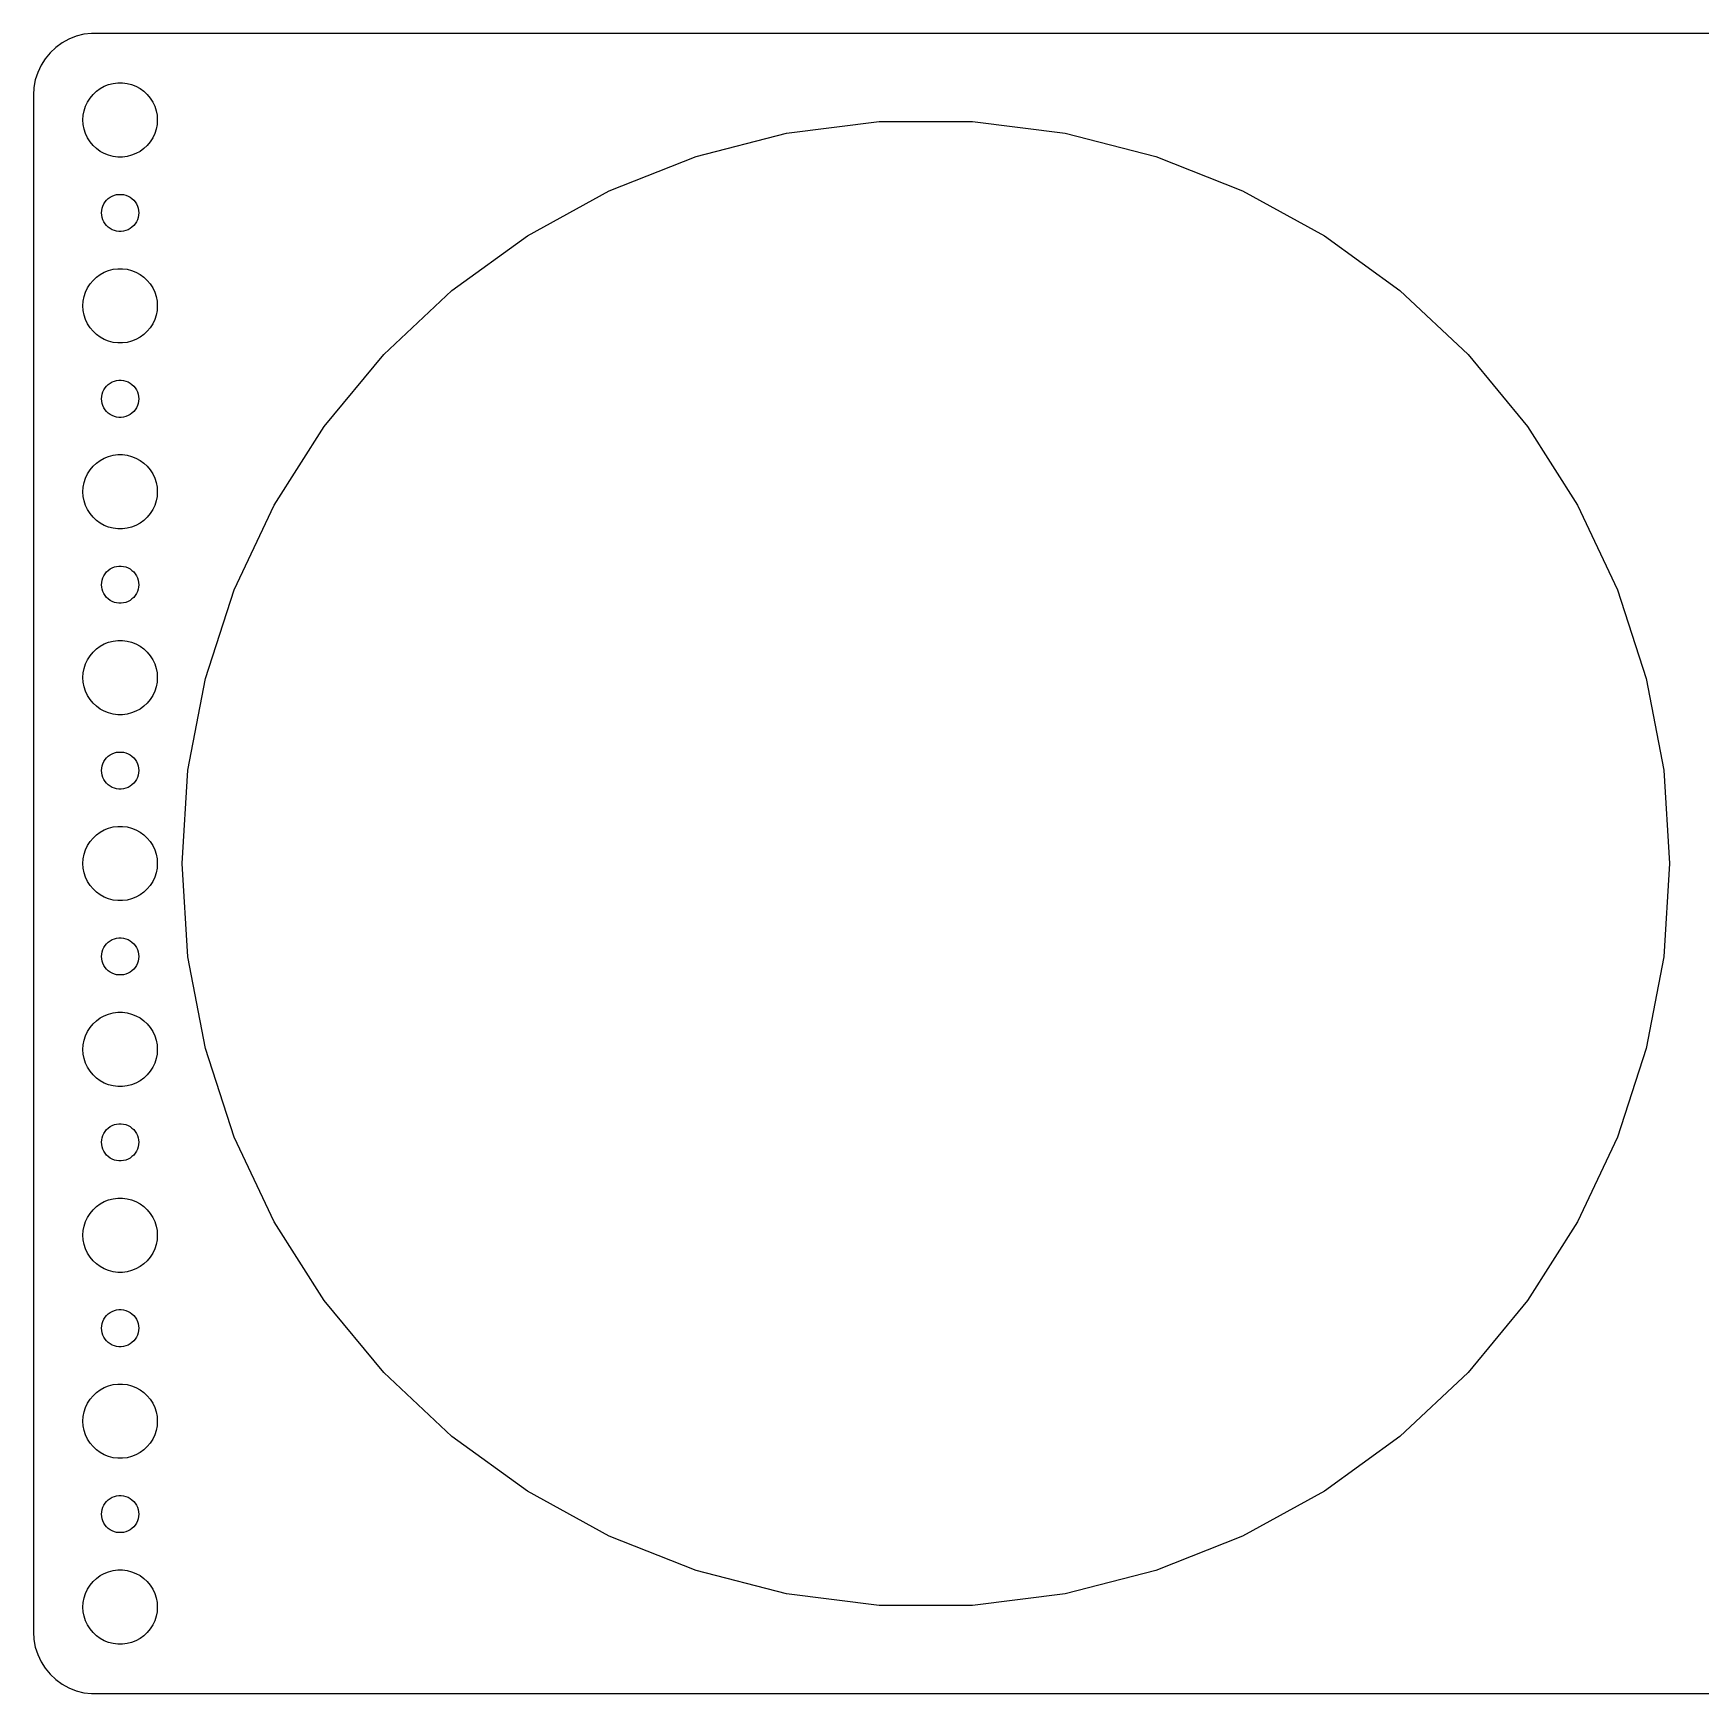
# Model space of a CAD drawing. Header units: metres. Extents: x -134 to 134, y -67 to 67.
# Drawn here: x -134.5 to 0, y -67 to 67 of the extents above; entities that cross this region are included whole.
import ezdxf

# ---------------------------------------------------------------- set-up
doc = ezdxf.new("R2010")
doc.units = ezdxf.units.M

msp = doc.modelspace()

# ---------------------------------------------------------------- linework, layer by layer
for p, q in [((-132.179, 66.2216), (-132.687, 65.8526)), ((-131.629, 66.5241), (-132.179, 66.2216)), ((-131.045, 66.7553), (-131.629, 66.5241)), ((-130.437, 66.9114), (-131.045, 66.7553)), ((-129.814, 66.9901), (-130.437, 66.9114)), ((129.814, 66.9901), (-129.814, 66.9901)), ((-133.545, 64.9389), (-133.882, 64.4088)), ((-133.145, 65.4227), (-133.545, 64.9389)), ((-132.687, 65.8526), (-133.145, 65.4227)), ((-134.343, 63.2434), (-134.461, 62.6267)), ((-134.149, 63.8406), (-134.343, 63.2434)), ((-133.882, 64.4088), (-134.149, 63.8406)), ((-134.461, 62.6267), (-134.5, 62)), ((-134.5, 62), (-134.5, -62)), ((-129.927, 61.7634), (-129.687, 62.0536)), ((-129.687, 62.0536), (-129.412, 62.3115)), ((-129.412, 62.3115), (-129.107, 62.533)), ((-129.107, 62.533), (-128.777, 62.7145)), ((-128.777, 62.7145), (-128.427, 62.8532)), ((-128.427, 62.8532), (-128.062, 62.9469)), ((-128.062, 62.9469), (-127.688, 62.9941)), ((-127.688, 62.9941), (-127.312, 62.9941)), ((-127.312, 62.9941), (-126.938, 62.9469)), ((-126.938, 62.9469), (-126.573, 62.8532)), ((-126.573, 62.8532), (-126.223, 62.7145)), ((-126.223, 62.7145), (-125.893, 62.533)), ((-125.893, 62.533), (-125.588, 62.3115)), ((-125.588, 62.3115), (-125.313, 62.0536)), ((-125.313, 62.0536), (-125.073, 61.7634)), ((-130.476, 60.376), (-130.406, 60.7461)), ((-130.406, 60.7461), (-130.289, 61.1044)), ((-130.289, 61.1044), (-130.129, 61.4453)), ((-130.129, 61.4453), (-129.927, 61.7634)), ((-125.073, 61.7634), (-124.871, 61.4453)), ((-124.871, 61.4453), (-124.711, 61.1044)), ((-124.711, 61.1044), (-124.594, 60.7461)), ((-124.594, 60.7461), (-124.524, 60.376)), ((-130.5, 60), (-130.476, 60.376)), ((-130.476, 59.624), (-130.5, 60)), ((-130.406, 59.2539), (-130.476, 59.624)), ((-130.289, 58.8956), (-130.406, 59.2539)), ((-124.594, 59.2539), (-124.711, 58.8956)), ((-124.524, 59.624), (-124.594, 59.2539)), ((-124.524, 60.376), (-124.5, 60)), ((-124.5, 60), (-124.524, 59.624)), ((-73.7429, 58.9372), (-66.2674, 59.8816)), ((-66.2674, 59.8816), (-58.7326, 59.8816)), ((-58.7326, 59.8816), (-51.2571, 58.9372)), ((-130.129, 58.5547), (-130.289, 58.8956)), ((-129.927, 58.2366), (-130.129, 58.5547)), ((-129.687, 57.9464), (-129.927, 58.2366)), ((-129.412, 57.6885), (-129.687, 57.9464)), ((-125.313, 57.9464), (-125.588, 57.6885)), ((-125.073, 58.2366), (-125.313, 57.9464)), ((-124.871, 58.5547), (-125.073, 58.2366)), ((-124.711, 58.8956), (-124.871, 58.5547)), ((-81.041, 57.0634), (-73.7429, 58.9372)), ((-51.2571, 58.9372), (-43.959, 57.0634)), ((-129.107, 57.467), (-129.412, 57.6885)), ((-128.777, 57.2855), (-129.107, 57.467)), ((-128.427, 57.1468), (-128.777, 57.2855)), ((-128.062, 57.0531), (-128.427, 57.1468)), ((-127.688, 57.0059), (-128.062, 57.0531)), ((-127.312, 57.0059), (-127.688, 57.0059)), ((-126.938, 57.0531), (-127.312, 57.0059)), ((-126.573, 57.1468), (-126.938, 57.0531)), ((-126.223, 57.2855), (-126.573, 57.1468)), ((-125.893, 57.467), (-126.223, 57.2855)), ((-125.588, 57.6885), (-125.893, 57.467)), ((-88.0468, 54.2896), (-81.041, 57.0634)), ((-43.959, 57.0634), (-36.9532, 54.2896)), ((-128.304, 53.7665), (-128.139, 53.8572)), ((-128.139, 53.8572), (-127.964, 53.9266)), ((-127.964, 53.9266), (-127.781, 53.9734)), ((-127.781, 53.9734), (-127.594, 53.997)), ((-127.594, 53.997), (-127.406, 53.997)), ((-127.406, 53.997), (-127.219, 53.9734)), ((-127.219, 53.9734), (-127.036, 53.9266)), ((-127.036, 53.9266), (-126.861, 53.8572)), ((-126.861, 53.8572), (-126.696, 53.7665)), ((-94.6496, 50.6597), (-88.0468, 54.2896)), ((-36.9532, 54.2896), (-30.3504, 50.6597)), ((-129, 52.5), (-128.988, 52.688)), ((-128.988, 52.312), (-129, 52.5)), ((-128.988, 52.688), (-128.953, 52.873)), ((-128.953, 52.873), (-128.895, 53.0522)), ((-128.895, 53.0522), (-128.814, 53.2226)), ((-128.814, 53.2226), (-128.714, 53.3817)), ((-128.714, 53.3817), (-128.593, 53.5268)), ((-128.593, 53.5268), (-128.456, 53.6558)), ((-128.456, 53.6558), (-128.304, 53.7665)), ((-126.696, 53.7665), (-126.544, 53.6558)), ((-126.544, 53.6558), (-126.407, 53.5268)), ((-126.407, 53.5268), (-126.286, 53.3817)), ((-126.286, 53.3817), (-126.186, 53.2226)), ((-126.186, 53.2226), (-126.105, 53.0522)), ((-126.105, 53.0522), (-126.047, 52.873)), ((-126.047, 52.873), (-126.012, 52.688)), ((-126.012, 52.688), (-126, 52.5)), ((-126, 52.5), (-126.012, 52.312)), ((-128.953, 52.127), (-128.988, 52.312)), ((-128.895, 51.9478), (-128.953, 52.127)), ((-128.814, 51.7774), (-128.895, 51.9478)), ((-128.714, 51.6183), (-128.814, 51.7774)), ((-128.593, 51.4732), (-128.714, 51.6183)), ((-128.456, 51.3442), (-128.593, 51.4732)), ((-128.304, 51.2335), (-128.456, 51.3442)), ((-128.139, 51.1428), (-128.304, 51.2335)), ((-127.964, 51.0734), (-128.139, 51.1428)), ((-126.861, 51.1428), (-127.036, 51.0734)), ((-126.696, 51.2335), (-126.861, 51.1428)), ((-126.544, 51.3442), (-126.696, 51.2335)), ((-126.407, 51.4732), (-126.544, 51.3442)), ((-126.286, 51.6183), (-126.407, 51.4732)), ((-126.186, 51.7774), (-126.286, 51.6183)), ((-126.105, 51.9478), (-126.186, 51.7774)), ((-126.047, 52.127), (-126.105, 51.9478)), ((-126.012, 52.312), (-126.047, 52.127)), ((-127.781, 51.0266), (-127.964, 51.0734)), ((-127.594, 51.003), (-127.781, 51.0266)), ((-127.406, 51.003), (-127.594, 51.003)), ((-127.219, 51.0266), (-127.406, 51.003)), ((-127.036, 51.0734), (-127.219, 51.0266)), ((-100.745, 46.2308), (-94.6496, 50.6597)), ((-30.3504, 50.6597), (-24.2545, 46.2308)), ((-129.687, 47.0536), (-129.412, 47.3115)), ((-129.412, 47.3115), (-129.107, 47.533)), ((-129.107, 47.533), (-128.777, 47.7145)), ((-128.777, 47.7145), (-128.427, 47.8532)), ((-128.427, 47.8532), (-128.062, 47.9469)), ((-128.062, 47.9469), (-127.688, 47.9941)), ((-127.688, 47.9941), (-127.312, 47.9941)), ((-127.312, 47.9941), (-126.938, 47.9469)), ((-126.938, 47.9469), (-126.573, 47.8532)), ((-126.573, 47.8532), (-126.223, 47.7145)), ((-126.223, 47.7145), (-125.893, 47.533)), ((-125.893, 47.533), (-125.588, 47.3115)), ((-125.588, 47.3115), (-125.313, 47.0536)), ((-130.476, 45.376), (-130.406, 45.7461)), ((-130.406, 45.7461), (-130.289, 46.1044)), ((-130.289, 46.1044), (-130.129, 46.4453)), ((-130.129, 46.4453), (-129.927, 46.7634)), ((-129.927, 46.7634), (-129.687, 47.0536)), ((-125.313, 47.0536), (-125.073, 46.7634)), ((-125.073, 46.7634), (-124.871, 46.4453)), ((-124.871, 46.4453), (-124.711, 46.1044)), ((-124.711, 46.1044), (-124.594, 45.7461)), ((-124.594, 45.7461), (-124.524, 45.376)), ((-106.238, 41.0728), (-100.745, 46.2308)), ((-24.2545, 46.2308), (-18.7619, 41.0728)), ((-130.5, 45), (-130.476, 45.376)), ((-130.476, 44.624), (-130.5, 45)), ((-130.406, 44.2539), (-130.476, 44.624)), ((-124.524, 44.624), (-124.594, 44.2539)), ((-124.524, 45.376), (-124.5, 45)), ((-124.5, 45), (-124.524, 44.624)), ((-130.289, 43.8956), (-130.406, 44.2539)), ((-130.129, 43.5547), (-130.289, 43.8956)), ((-129.927, 43.2366), (-130.129, 43.5547)), ((-129.687, 42.9464), (-129.927, 43.2366)), ((-125.073, 43.2366), (-125.313, 42.9464)), ((-124.871, 43.5547), (-125.073, 43.2366)), ((-124.711, 43.8956), (-124.871, 43.5547)), ((-124.594, 44.2539), (-124.711, 43.8956)), ((-129.412, 42.6885), (-129.687, 42.9464)), ((-129.107, 42.467), (-129.412, 42.6885)), ((-128.777, 42.2855), (-129.107, 42.467)), ((-128.427, 42.1468), (-128.777, 42.2855)), ((-128.062, 42.0531), (-128.427, 42.1468)), ((-127.688, 42.0059), (-128.062, 42.0531)), ((-127.312, 42.0059), (-127.688, 42.0059)), ((-126.938, 42.0531), (-127.312, 42.0059)), ((-126.573, 42.1468), (-126.938, 42.0531)), ((-126.223, 42.2855), (-126.573, 42.1468)), ((-125.893, 42.467), (-126.223, 42.2855)), ((-125.588, 42.6885), (-125.893, 42.467)), ((-125.313, 42.9464), (-125.588, 42.6885)), ((-111.041, 35.2671), (-106.238, 41.0728)), ((-18.7619, 41.0728), (-13.959, 35.2671)), ((-129, 37.5), (-128.988, 37.688)), ((-128.988, 37.688), (-128.953, 37.873)), ((-128.953, 37.873), (-128.895, 38.0522)), ((-128.895, 38.0522), (-128.814, 38.2226)), ((-128.814, 38.2226), (-128.714, 38.3817)), ((-128.714, 38.3817), (-128.593, 38.5268)), ((-128.593, 38.5268), (-128.456, 38.6558)), ((-128.456, 38.6558), (-128.304, 38.7665)), ((-128.304, 38.7665), (-128.139, 38.8572)), ((-128.139, 38.8572), (-127.964, 38.9266)), ((-127.964, 38.9266), (-127.781, 38.9734)), ((-127.781, 38.9734), (-127.594, 38.997)), ((-127.594, 38.997), (-127.406, 38.997)), ((-127.406, 38.997), (-127.219, 38.9734)), ((-127.219, 38.9734), (-127.036, 38.9266)), ((-127.036, 38.9266), (-126.861, 38.8572)), ((-126.861, 38.8572), (-126.696, 38.7665)), ((-126.696, 38.7665), (-126.544, 38.6558)), ((-126.544, 38.6558), (-126.407, 38.5268)), ((-126.407, 38.5268), (-126.286, 38.3817)), ((-126.286, 38.3817), (-126.186, 38.2226)), ((-126.186, 38.2226), (-126.105, 38.0522)), ((-126.105, 38.0522), (-126.047, 37.873)), ((-126.047, 37.873), (-126.012, 37.688)), ((-126.012, 37.688), (-126, 37.5)), ((-128.988, 37.312), (-129, 37.5)), ((-128.953, 37.127), (-128.988, 37.312)), ((-128.895, 36.9478), (-128.953, 37.127)), ((-128.814, 36.7774), (-128.895, 36.9478)), ((-128.714, 36.6183), (-128.814, 36.7774)), ((-128.593, 36.4732), (-128.714, 36.6183)), ((-128.456, 36.3442), (-128.593, 36.4732)), ((-128.304, 36.2335), (-128.456, 36.3442)), ((-126.544, 36.3442), (-126.696, 36.2335)), ((-126.407, 36.4732), (-126.544, 36.3442)), ((-126.286, 36.6183), (-126.407, 36.4732)), ((-126.186, 36.7774), (-126.286, 36.6183)), ((-126.105, 36.9478), (-126.186, 36.7774)), ((-126.047, 37.127), (-126.105, 36.9478)), ((-126.012, 37.312), (-126.047, 37.127)), ((-126, 37.5), (-126.012, 37.312)), ((-128.139, 36.1428), (-128.304, 36.2335)), ((-127.964, 36.0734), (-128.139, 36.1428)), ((-127.781, 36.0266), (-127.964, 36.0734)), ((-127.594, 36.003), (-127.781, 36.0266)), ((-127.406, 36.003), (-127.594, 36.003)), ((-127.219, 36.0266), (-127.406, 36.003)), ((-127.036, 36.0734), (-127.219, 36.0266)), ((-126.861, 36.1428), (-127.036, 36.0734)), ((-126.696, 36.2335), (-126.861, 36.1428)), ((-115.078, 28.9052), (-111.041, 35.2671)), ((-13.959, 35.2671), (-9.92159, 28.9052)), ((-129.687, 32.0536), (-129.412, 32.3115)), ((-129.412, 32.3115), (-129.107, 32.533)), ((-129.107, 32.533), (-128.777, 32.7145)), ((-128.777, 32.7145), (-128.427, 32.8532)), ((-128.427, 32.8532), (-128.062, 32.9469)), ((-128.062, 32.9469), (-127.688, 32.9941)), ((-127.688, 32.9941), (-127.312, 32.9941)), ((-127.312, 32.9941), (-126.938, 32.9469)), ((-126.938, 32.9469), (-126.573, 32.8532)), ((-126.573, 32.8532), (-126.223, 32.7145)), ((-126.223, 32.7145), (-125.893, 32.533)), ((-125.893, 32.533), (-125.588, 32.3115)), ((-125.588, 32.3115), (-125.313, 32.0536)), ((-130.406, 30.7461), (-130.289, 31.1044)), ((-130.289, 31.1044), (-130.129, 31.4453)), ((-130.129, 31.4453), (-129.927, 31.7634)), ((-129.927, 31.7634), (-129.687, 32.0536)), ((-125.313, 32.0536), (-125.073, 31.7634)), ((-125.073, 31.7634), (-124.871, 31.4453)), ((-124.871, 31.4453), (-124.711, 31.1044)), ((-124.711, 31.1044), (-124.594, 30.7461)), ((-130.5, 30), (-130.476, 30.376)), ((-130.476, 29.624), (-130.5, 30)), ((-130.476, 30.376), (-130.406, 30.7461)), ((-130.406, 29.2539), (-130.476, 29.624)), ((-124.594, 30.7461), (-124.524, 30.376)), ((-124.524, 29.624), (-124.594, 29.2539)), ((-124.524, 30.376), (-124.5, 30)), ((-124.5, 30), (-124.524, 29.624)), ((-130.289, 28.8956), (-130.406, 29.2539)), ((-130.129, 28.5547), (-130.289, 28.8956)), ((-129.927, 28.2366), (-130.129, 28.5547)), ((-124.871, 28.5547), (-125.073, 28.2366)), ((-124.711, 28.8956), (-124.871, 28.5547)), ((-124.594, 29.2539), (-124.711, 28.8956)), ((-118.287, 22.0875), (-115.078, 28.9052)), ((-9.92159, 28.9052), (-6.71341, 22.0875)), ((-129.687, 27.9464), (-129.927, 28.2366)), ((-129.412, 27.6884), (-129.687, 27.9464)), ((-129.107, 27.467), (-129.412, 27.6884)), ((-128.777, 27.2855), (-129.107, 27.467)), ((-128.427, 27.1468), (-128.777, 27.2855)), ((-128.062, 27.0531), (-128.427, 27.1468)), ((-127.688, 27.0059), (-128.062, 27.0531)), ((-127.312, 27.0059), (-127.688, 27.0059)), ((-126.938, 27.0531), (-127.312, 27.0059)), ((-126.573, 27.1468), (-126.938, 27.0531)), ((-126.223, 27.2855), (-126.573, 27.1468)), ((-125.893, 27.467), (-126.223, 27.2855)), ((-125.588, 27.6884), (-125.893, 27.467)), ((-125.313, 27.9464), (-125.588, 27.6884)), ((-125.073, 28.2366), (-125.313, 27.9464)), ((-128.988, 22.688), (-128.953, 22.873)), ((-128.953, 22.873), (-128.895, 23.0522)), ((-128.895, 23.0522), (-128.814, 23.2226)), ((-128.814, 23.2226), (-128.714, 23.3817)), ((-128.714, 23.3817), (-128.593, 23.5268)), ((-128.593, 23.5268), (-128.456, 23.6558)), ((-128.456, 23.6558), (-128.304, 23.7665)), ((-128.304, 23.7665), (-128.139, 23.8572)), ((-128.139, 23.8572), (-127.964, 23.9266)), ((-127.964, 23.9266), (-127.781, 23.9734)), ((-127.781, 23.9734), (-127.594, 23.997)), ((-127.594, 23.997), (-127.406, 23.997)), ((-127.406, 23.997), (-127.219, 23.9734)), ((-127.219, 23.9734), (-127.036, 23.9266)), ((-127.036, 23.9266), (-126.861, 23.8572)), ((-126.861, 23.8572), (-126.696, 23.7665)), ((-126.696, 23.7665), (-126.544, 23.6558)), ((-126.544, 23.6558), (-126.407, 23.5268)), ((-126.407, 23.5268), (-126.286, 23.3817)), ((-126.286, 23.3817), (-126.186, 23.2226)), ((-126.186, 23.2226), (-126.105, 23.0522)), ((-126.105, 23.0522), (-126.047, 22.873)), ((-126.047, 22.873), (-126.012, 22.688)), ((-129, 22.5), (-128.988, 22.688)), ((-128.988, 22.312), (-129, 22.5)), ((-128.953, 22.127), (-128.988, 22.312)), ((-128.895, 21.9478), (-128.953, 22.127)), ((-128.814, 21.7774), (-128.895, 21.9478)), ((-128.714, 21.6183), (-128.814, 21.7774)), ((-128.593, 21.4732), (-128.714, 21.6183)), ((-126.286, 21.6183), (-126.407, 21.4732)), ((-126.186, 21.7774), (-126.286, 21.6183)), ((-126.105, 21.9478), (-126.186, 21.7774)), ((-126.047, 22.127), (-126.105, 21.9478)), ((-126.012, 22.312), (-126.047, 22.127)), ((-126.012, 22.688), (-126, 22.5)), ((-126, 22.5), (-126.012, 22.312)), ((-120.615, 14.9214), (-118.287, 22.0875)), ((-6.71341, 22.0875), (-4.38501, 14.9214)), ((-128.456, 21.3442), (-128.593, 21.4732)), ((-128.304, 21.2335), (-128.456, 21.3442)), ((-128.139, 21.1427), (-128.304, 21.2335)), ((-127.964, 21.0734), (-128.139, 21.1427)), ((-127.781, 21.0266), (-127.964, 21.0734)), ((-127.594, 21.003), (-127.781, 21.0266)), ((-127.406, 21.003), (-127.594, 21.003)), ((-127.219, 21.0266), (-127.406, 21.003)), ((-127.036, 21.0734), (-127.219, 21.0266)), ((-126.861, 21.1427), (-127.036, 21.0734)), ((-126.696, 21.2335), (-126.861, 21.1427)), ((-126.544, 21.3442), (-126.696, 21.2335)), ((-126.407, 21.4732), (-126.544, 21.3442)), ((-129.412, 17.3115), (-129.107, 17.533)), ((-129.107, 17.533), (-128.777, 17.7145)), ((-128.777, 17.7145), (-128.427, 17.8532)), ((-128.427, 17.8532), (-128.062, 17.9469)), ((-128.062, 17.9469), (-127.688, 17.9941)), ((-127.688, 17.9941), (-127.312, 17.9941)), ((-127.312, 17.9941), (-126.938, 17.9469)), ((-126.938, 17.9469), (-126.573, 17.8532)), ((-126.573, 17.8532), (-126.223, 17.7145)), ((-126.223, 17.7145), (-125.893, 17.533)), ((-125.893, 17.533), (-125.588, 17.3115)), ((-130.289, 16.1044), (-130.129, 16.4453)), ((-130.129, 16.4453), (-129.927, 16.7634)), ((-129.927, 16.7634), (-129.687, 17.0536)), ((-129.687, 17.0536), (-129.412, 17.3115)), ((-125.588, 17.3115), (-125.313, 17.0536)), ((-125.313, 17.0536), (-125.073, 16.7634)), ((-125.073, 16.7634), (-124.871, 16.4453)), ((-124.871, 16.4453), (-124.711, 16.1044)), ((-130.5, 15), (-130.476, 15.376)), ((-130.476, 14.624), (-130.5, 15)), ((-130.476, 15.376), (-130.406, 15.7461)), ((-130.406, 15.7461), (-130.289, 16.1044)), ((-124.711, 16.1044), (-124.594, 15.7461)), ((-124.594, 15.7461), (-124.524, 15.376)), ((-124.524, 15.376), (-124.5, 15)), ((-124.5, 15), (-124.524, 14.624)), ((-122.027, 7.51999), (-120.615, 14.9214)), ((-4.38501, 14.9214), (-2.97311, 7.51999)), ((-130.406, 14.2539), (-130.476, 14.624)), ((-130.289, 13.8956), (-130.406, 14.2539)), ((-130.129, 13.5547), (-130.289, 13.8956)), ((-129.927, 13.2366), (-130.129, 13.5547)), ((-124.871, 13.5547), (-125.073, 13.2366)), ((-124.711, 13.8956), (-124.871, 13.5547)), ((-124.594, 14.2539), (-124.711, 13.8956)), ((-124.524, 14.624), (-124.594, 14.2539)), ((-129.687, 12.9464), (-129.927, 13.2366)), ((-129.412, 12.6884), (-129.687, 12.9464)), ((-129.107, 12.467), (-129.412, 12.6884)), ((-128.777, 12.2855), (-129.107, 12.467)), ((-128.427, 12.1468), (-128.777, 12.2855)), ((-128.062, 12.0531), (-128.427, 12.1468)), ((-126.573, 12.1468), (-126.938, 12.0531)), ((-126.223, 12.2855), (-126.573, 12.1468)), ((-125.893, 12.467), (-126.223, 12.2855)), ((-125.588, 12.6884), (-125.893, 12.467)), ((-125.313, 12.9464), (-125.588, 12.6884)), ((-125.073, 13.2366), (-125.313, 12.9464)), ((-127.688, 12.0059), (-128.062, 12.0531)), ((-127.312, 12.0059), (-127.688, 12.0059)), ((-126.938, 12.0531), (-127.312, 12.0059)), ((-128.895, 8.05219), (-128.814, 8.22263)), ((-128.814, 8.22263), (-128.714, 8.38167)), ((-128.714, 8.38167), (-128.593, 8.52681)), ((-128.593, 8.52681), (-128.456, 8.65576)), ((-128.456, 8.65576), (-128.304, 8.76648)), ((-128.304, 8.76648), (-128.139, 8.85724)), ((-128.139, 8.85724), (-127.964, 8.92657)), ((-127.964, 8.92657), (-127.781, 8.97342)), ((-127.781, 8.97342), (-127.594, 8.99704)), ((-127.594, 8.99704), (-127.406, 8.99704)), ((-127.406, 8.99704), (-127.219, 8.97342)), ((-127.219, 8.97342), (-127.036, 8.92657)), ((-127.036, 8.92657), (-126.861, 8.85724)), ((-126.861, 8.85724), (-126.696, 8.76648)), ((-126.696, 8.76648), (-126.544, 8.65576)), ((-126.544, 8.65576), (-126.407, 8.52681)), ((-126.407, 8.52681), (-126.286, 8.38167)), ((-126.286, 8.38167), (-126.186, 8.22263)), ((-126.186, 8.22263), (-126.105, 8.05219)), ((-129, 7.5), (-128.988, 7.68799)), ((-128.988, 7.312), (-129, 7.5)), ((-128.988, 7.68799), (-128.953, 7.87303)), ((-128.953, 7.12695), (-128.988, 7.312)), ((-128.953, 7.87303), (-128.895, 8.05219)), ((-128.895, 6.9478), (-128.953, 7.12695)), ((-128.814, 6.77736), (-128.895, 6.9478)), ((-128.714, 6.61832), (-128.814, 6.77736)), ((-126.186, 6.77736), (-126.286, 6.61832)), ((-126.105, 6.9478), (-126.186, 6.77736)), ((-126.105, 8.05219), (-126.047, 7.87303)), ((-126.047, 7.12695), (-126.105, 6.9478)), ((-126.047, 7.87303), (-126.012, 7.68799)), ((-126.012, 7.312), (-126.047, 7.12695)), ((-126.012, 7.68799), (-126, 7.5)), ((-126, 7.5), (-126.012, 7.312)), ((-122.5, 0), (-122.027, 7.51999)), ((-2.97311, 7.51999), (-2.5, 0)), ((-128.593, 6.47318), (-128.714, 6.61832)), ((-128.456, 6.34422), (-128.593, 6.47318)), ((-128.304, 6.23351), (-128.456, 6.34422)), ((-128.139, 6.14275), (-128.304, 6.23351)), ((-127.964, 6.07341), (-128.139, 6.14275)), ((-127.781, 6.02657), (-127.964, 6.07341)), ((-127.594, 6.00294), (-127.781, 6.02657)), ((-127.406, 6.00294), (-127.594, 6.00294)), ((-127.219, 6.02657), (-127.406, 6.00294)), ((-127.036, 6.07341), (-127.219, 6.02657)), ((-126.861, 6.14275), (-127.036, 6.07341)), ((-126.696, 6.23351), (-126.861, 6.14275)), ((-126.544, 6.34422), (-126.696, 6.23351)), ((-126.407, 6.47318), (-126.544, 6.34422)), ((-126.286, 6.61832), (-126.407, 6.47318)), ((-129.107, 2.53297), (-128.777, 2.71448)), ((-128.777, 2.71448), (-128.427, 2.85316)), ((-128.427, 2.85316), (-128.062, 2.94685)), ((-128.062, 2.94685), (-127.688, 2.99408)), ((-127.688, 2.99408), (-127.312, 2.99408)), ((-127.312, 2.99408), (-126.938, 2.94685)), ((-126.938, 2.94685), (-126.573, 2.85316)), ((-126.573, 2.85316), (-126.223, 2.71448)), ((-126.223, 2.71448), (-125.893, 2.53297)), ((-130.289, 1.10437), (-130.129, 1.44525)), ((-130.129, 1.44525), (-129.927, 1.76335)), ((-129.927, 1.76335), (-129.687, 2.05363)), ((-129.687, 2.05363), (-129.412, 2.31154)), ((-129.412, 2.31154), (-129.107, 2.53297)), ((-125.893, 2.53297), (-125.588, 2.31154)), ((-125.588, 2.31154), (-125.313, 2.05363)), ((-125.313, 2.05363), (-125.073, 1.76335)), ((-125.073, 1.76335), (-124.871, 1.44525)), ((-124.871, 1.44525), (-124.711, 1.10437)), ((-130.5, 0), (-130.476, 0.37599)), ((-130.476, -0.37599), (-130.5, 0)), ((-130.476, 0.37599), (-130.406, 0.74606)), ((-130.406, 0.74606), (-130.289, 1.10437)), ((-124.711, 1.10437), (-124.594, 0.74606)), ((-124.594, 0.74606), (-124.524, 0.37599)), ((-124.524, 0.37599), (-124.5, 0)), ((-124.5, 0), (-124.524, -0.37599)), ((-122.027, -7.51999), (-122.5, 0)), ((-2.5, 0), (-2.97311, -7.51999)), ((-130.406, -0.74606), (-130.476, -0.37599)), ((-130.289, -1.10437), (-130.406, -0.74606)), ((-130.129, -1.44525), (-130.289, -1.10437)), ((-124.711, -1.10437), (-124.871, -1.44525)), ((-124.594, -0.74606), (-124.711, -1.10437)), ((-124.524, -0.37599), (-124.594, -0.74606)), ((-129.927, -1.76335), (-130.129, -1.44525)), ((-129.687, -2.05363), (-129.927, -1.76335)), ((-129.412, -2.31154), (-129.687, -2.05363)), ((-129.107, -2.53297), (-129.412, -2.31154)), ((-128.777, -2.71448), (-129.107, -2.53297)), ((-125.893, -2.53297), (-126.223, -2.71448)), ((-125.588, -2.31154), (-125.893, -2.53297)), ((-125.313, -2.05363), (-125.588, -2.31154)), ((-125.073, -1.76335), (-125.313, -2.05363)), ((-124.871, -1.44525), (-125.073, -1.76335)), ((-128.427, -2.85316), (-128.777, -2.71448)), ((-128.062, -2.94685), (-128.427, -2.85316)), ((-127.688, -2.99408), (-128.062, -2.94685)), ((-127.312, -2.99408), (-127.688, -2.99408)), ((-126.938, -2.94685), (-127.312, -2.99408)), ((-126.573, -2.85316), (-126.938, -2.94685)), ((-126.223, -2.71448), (-126.573, -2.85316)), ((-128.814, -6.77736), (-128.714, -6.61832)), ((-128.714, -6.61832), (-128.593, -6.47318)), ((-128.593, -6.47318), (-128.456, -6.34422)), ((-128.456, -6.34422), (-128.304, -6.23351)), ((-128.304, -6.23351), (-128.139, -6.14275)), ((-128.139, -6.14275), (-127.964, -6.07341)), ((-127.964, -6.07341), (-127.781, -6.02657)), ((-127.781, -6.02657), (-127.594, -6.00294)), ((-127.594, -6.00294), (-127.406, -6.00294)), ((-127.406, -6.00294), (-127.219, -6.02657)), ((-127.219, -6.02657), (-127.036, -6.07341)), ((-127.036, -6.07341), (-126.861, -6.14275)), ((-126.861, -6.14275), (-126.696, -6.23351)), ((-126.696, -6.23351), (-126.544, -6.34422)), ((-126.544, -6.34422), (-126.407, -6.47318)), ((-126.407, -6.47318), (-126.286, -6.61832)), ((-126.286, -6.61832), (-126.186, -6.77736)), ((-129, -7.5), (-128.988, -7.312)), ((-128.988, -7.68799), (-129, -7.5)), ((-128.988, -7.312), (-128.953, -7.12695)), ((-128.953, -7.87303), (-128.988, -7.68799)), ((-128.953, -7.12695), (-128.895, -6.9478)), ((-128.895, -8.05219), (-128.953, -7.87303)), ((-128.895, -6.9478), (-128.814, -6.77736)), ((-128.814, -8.22263), (-128.895, -8.05219)), ((-126.186, -6.77736), (-126.105, -6.9478)), ((-126.105, -8.05219), (-126.186, -8.22263)), ((-126.105, -6.9478), (-126.047, -7.12695)), ((-126.047, -7.87303), (-126.105, -8.05219)), ((-126.047, -7.12695), (-126.012, -7.312)), ((-126.012, -7.68799), (-126.047, -7.87303)), ((-126.012, -7.312), (-126, -7.5)), ((-126, -7.5), (-126.012, -7.68799)), ((-120.615, -14.9214), (-122.027, -7.51999)), ((-2.97311, -7.51999), (-4.38501, -14.9214)), ((-128.714, -8.38167), (-128.814, -8.22263)), ((-128.593, -8.52681), (-128.714, -8.38167)), ((-128.456, -8.65576), (-128.593, -8.52681)), ((-128.304, -8.76648), (-128.456, -8.65576)), ((-128.139, -8.85724), (-128.304, -8.76648)), ((-127.964, -8.92657), (-128.139, -8.85724)), ((-127.781, -8.97342), (-127.964, -8.92657)), ((-127.594, -8.99704), (-127.781, -8.97342)), ((-127.406, -8.99704), (-127.594, -8.99704)), ((-127.219, -8.97342), (-127.406, -8.99704)), ((-127.036, -8.92657), (-127.219, -8.97342)), ((-126.861, -8.85724), (-127.036, -8.92657)), ((-126.696, -8.76648), (-126.861, -8.85724)), ((-126.544, -8.65576), (-126.696, -8.76648)), ((-126.407, -8.52681), (-126.544, -8.65576)), ((-126.286, -8.38167), (-126.407, -8.52681)), ((-126.186, -8.22263), (-126.286, -8.38167)), ((-128.427, -12.1468), (-128.062, -12.0531)), ((-128.062, -12.0531), (-127.688, -12.0059)), ((-127.688, -12.0059), (-127.312, -12.0059)), ((-127.312, -12.0059), (-126.938, -12.0531)), ((-126.938, -12.0531), (-126.573, -12.1468)), ((-130.129, -13.5547), (-129.927, -13.2366)), ((-129.927, -13.2366), (-129.687, -12.9464)), ((-129.687, -12.9464), (-129.412, -12.6884)), ((-129.412, -12.6884), (-129.107, -12.467)), ((-129.107, -12.467), (-128.777, -12.2855)), ((-128.777, -12.2855), (-128.427, -12.1468)), ((-126.573, -12.1468), (-126.223, -12.2855)), ((-126.223, -12.2855), (-125.893, -12.467)), ((-125.893, -12.467), (-125.588, -12.6884)), ((-125.588, -12.6884), (-125.313, -12.9464)), ((-125.313, -12.9464), (-125.073, -13.2366)), ((-125.073, -13.2366), (-124.871, -13.5547)), ((-130.5, -15), (-130.476, -14.624)), ((-130.476, -14.624), (-130.406, -14.2539)), ((-130.406, -14.2539), (-130.289, -13.8956)), ((-130.289, -13.8956), (-130.129, -13.5547)), ((-124.871, -13.5547), (-124.711, -13.8956)), ((-124.711, -13.8956), (-124.594, -14.2539)), ((-124.594, -14.2539), (-124.524, -14.624)), ((-124.524, -14.624), (-124.5, -15)), ((-130.476, -15.376), (-130.5, -15)), ((-130.406, -15.7461), (-130.476, -15.376)), ((-130.289, -16.1044), (-130.406, -15.7461)), ((-130.129, -16.4453), (-130.289, -16.1044)), ((-124.711, -16.1044), (-124.871, -16.4453)), ((-124.594, -15.7461), (-124.711, -16.1044)), ((-124.524, -15.376), (-124.594, -15.7461)), ((-124.5, -15), (-124.524, -15.376)), ((-118.287, -22.0875), (-120.615, -14.9214)), ((-4.38501, -14.9214), (-6.71341, -22.0875)), ((-129.927, -16.7634), (-130.129, -16.4453)), ((-129.687, -17.0536), (-129.927, -16.7634)), ((-129.412, -17.3115), (-129.687, -17.0536)), ((-129.107, -17.533), (-129.412, -17.3115)), ((-125.588, -17.3115), (-125.893, -17.533)), ((-125.313, -17.0536), (-125.588, -17.3115)), ((-125.073, -16.7634), (-125.313, -17.0536)), ((-124.871, -16.4453), (-125.073, -16.7634)), ((-128.777, -17.7145), (-129.107, -17.533)), ((-128.427, -17.8532), (-128.777, -17.7145)), ((-128.062, -17.9469), (-128.427, -17.8532)), ((-127.688, -17.9941), (-128.062, -17.9469)), ((-127.312, -17.9941), (-127.688, -17.9941)), ((-126.938, -17.9469), (-127.312, -17.9941)), ((-126.573, -17.8532), (-126.938, -17.9469)), ((-126.223, -17.7145), (-126.573, -17.8532)), ((-125.893, -17.533), (-126.223, -17.7145)), ((-128.714, -21.6183), (-128.593, -21.4732)), ((-128.593, -21.4732), (-128.456, -21.3442)), ((-128.456, -21.3442), (-128.304, -21.2335)), ((-128.304, -21.2335), (-128.139, -21.1427)), ((-128.139, -21.1427), (-127.964, -21.0734)), ((-127.964, -21.0734), (-127.781, -21.0266)), ((-127.781, -21.0266), (-127.594, -21.003)), ((-127.594, -21.003), (-127.406, -21.003)), ((-127.406, -21.003), (-127.219, -21.0266)), ((-127.219, -21.0266), (-127.036, -21.0734)), ((-127.036, -21.0734), (-126.861, -21.1427)), ((-126.861, -21.1427), (-126.696, -21.2335)), ((-126.696, -21.2335), (-126.544, -21.3442)), ((-126.544, -21.3442), (-126.407, -21.4732)), ((-126.407, -21.4732), (-126.286, -21.6183)), ((-129, -22.5), (-128.988, -22.312)), ((-128.988, -22.688), (-129, -22.5)), ((-128.988, -22.312), (-128.953, -22.127)), ((-128.953, -22.873), (-128.988, -22.688)), ((-128.953, -22.127), (-128.895, -21.9478)), ((-128.895, -21.9478), (-128.814, -21.7774)), ((-128.814, -21.7774), (-128.714, -21.6183)), ((-126.286, -21.6183), (-126.186, -21.7774)), ((-126.186, -21.7774), (-126.105, -21.9478)), ((-126.105, -21.9478), (-126.047, -22.127)), ((-126.047, -22.127), (-126.012, -22.312)), ((-126.012, -22.688), (-126.047, -22.873)), ((-126.012, -22.312), (-126, -22.5)), ((-126, -22.5), (-126.012, -22.688)), ((-115.078, -28.9052), (-118.287, -22.0875)), ((-6.71341, -22.0875), (-9.92159, -28.9052)), ((-128.895, -23.0522), (-128.953, -22.873)), ((-128.814, -23.2226), (-128.895, -23.0522)), ((-128.714, -23.3817), (-128.814, -23.2226)), ((-128.593, -23.5268), (-128.714, -23.3817)), ((-128.456, -23.6558), (-128.593, -23.5268)), ((-128.304, -23.7665), (-128.456, -23.6558)), ((-128.139, -23.8572), (-128.304, -23.7665)), ((-127.964, -23.9266), (-128.139, -23.8572)), ((-127.781, -23.9734), (-127.964, -23.9266)), ((-127.594, -23.997), (-127.781, -23.9734)), ((-127.406, -23.997), (-127.594, -23.997)), ((-127.219, -23.9734), (-127.406, -23.997)), ((-127.036, -23.9266), (-127.219, -23.9734)), ((-126.861, -23.8572), (-127.036, -23.9266)), ((-126.696, -23.7665), (-126.861, -23.8572)), ((-126.544, -23.6558), (-126.696, -23.7665)), ((-126.407, -23.5268), (-126.544, -23.6558)), ((-126.286, -23.3817), (-126.407, -23.5268)), ((-126.186, -23.2226), (-126.286, -23.3817)), ((-126.105, -23.0522), (-126.186, -23.2226)), ((-126.047, -22.873), (-126.105, -23.0522)), ((-130.129, -28.5547), (-129.927, -28.2366)), ((-129.927, -28.2366), (-129.687, -27.9464)), ((-129.687, -27.9464), (-129.412, -27.6884)), ((-129.412, -27.6884), (-129.107, -27.467)), ((-129.107, -27.467), (-128.777, -27.2855)), ((-128.777, -27.2855), (-128.427, -27.1468)), ((-128.427, -27.1468), (-128.062, -27.0531)), ((-128.062, -27.0531), (-127.688, -27.0059)), ((-127.688, -27.0059), (-127.312, -27.0059)), ((-127.312, -27.0059), (-126.938, -27.0531)), ((-126.938, -27.0531), (-126.573, -27.1468)), ((-126.573, -27.1468), (-126.223, -27.2855)), ((-126.223, -27.2855), (-125.893, -27.467)), ((-125.893, -27.467), (-125.588, -27.6884)), ((-125.588, -27.6884), (-125.313, -27.9464)), ((-125.313, -27.9464), (-125.073, -28.2366)), ((-125.073, -28.2366), (-124.871, -28.5547)), ((-130.476, -29.624), (-130.406, -29.2539)), ((-130.406, -29.2539), (-130.289, -28.8956)), ((-130.289, -28.8956), (-130.129, -28.5547)), ((-124.871, -28.5547), (-124.711, -28.8956)), ((-124.711, -28.8956), (-124.594, -29.2539)), ((-124.594, -29.2539), (-124.524, -29.624)), ((-111.041, -35.2671), (-115.078, -28.9052)), ((-9.92159, -28.9052), (-13.959, -35.2671)), ((-130.5, -30), (-130.476, -29.624)), ((-130.476, -30.376), (-130.5, -30)), ((-130.406, -30.7461), (-130.476, -30.376)), ((-130.289, -31.1044), (-130.406, -30.7461)), ((-124.594, -30.7461), (-124.711, -31.1044)), ((-124.524, -30.376), (-124.594, -30.7461)), ((-124.524, -29.624), (-124.5, -30)), ((-124.5, -30), (-124.524, -30.376)), ((-130.129, -31.4453), (-130.289, -31.1044)), ((-129.927, -31.7634), (-130.129, -31.4453)), ((-129.687, -32.0536), (-129.927, -31.7634)), ((-129.412, -32.3115), (-129.687, -32.0536)), ((-125.313, -32.0536), (-125.588, -32.3115)), ((-125.073, -31.7634), (-125.313, -32.0536)), ((-124.871, -31.4453), (-125.073, -31.7634)), ((-124.711, -31.1044), (-124.871, -31.4453)), ((-129.107, -32.533), (-129.412, -32.3115)), ((-128.777, -32.7145), (-129.107, -32.533)), ((-128.427, -32.8532), (-128.777, -32.7145)), ((-128.062, -32.9469), (-128.427, -32.8532)), ((-127.688, -32.9941), (-128.062, -32.9469)), ((-127.312, -32.9941), (-127.688, -32.9941)), ((-126.938, -32.9469), (-127.312, -32.9941)), ((-126.573, -32.8532), (-126.938, -32.9469)), ((-126.223, -32.7145), (-126.573, -32.8532)), ((-125.893, -32.533), (-126.223, -32.7145)), ((-125.588, -32.3115), (-125.893, -32.533)), ((-128.456, -36.3442), (-128.304, -36.2335)), ((-128.304, -36.2335), (-128.139, -36.1428)), ((-128.139, -36.1428), (-127.964, -36.0734)), ((-127.964, -36.0734), (-127.781, -36.0266)), ((-127.781, -36.0266), (-127.594, -36.003)), ((-127.594, -36.003), (-127.406, -36.003)), ((-127.406, -36.003), (-127.219, -36.0266)), ((-127.219, -36.0266), (-127.036, -36.0734)), ((-127.036, -36.0734), (-126.861, -36.1428)), ((-126.861, -36.1428), (-126.696, -36.2335)), ((-126.696, -36.2335), (-126.544, -36.3442)), ((-106.238, -41.0728), (-111.041, -35.2671)), ((-13.959, -35.2671), (-18.7619, -41.0728)), ((-129, -37.5), (-128.988, -37.312)), ((-128.988, -37.688), (-129, -37.5)), ((-128.988, -37.312), (-128.953, -37.127)), ((-128.953, -37.127), (-128.895, -36.9478)), ((-128.895, -36.9478), (-128.814, -36.7774)), ((-128.814, -36.7774), (-128.714, -36.6183)), ((-128.714, -36.6183), (-128.593, -36.4732)), ((-128.593, -36.4732), (-128.456, -36.3442)), ((-126.544, -36.3442), (-126.407, -36.4732)), ((-126.407, -36.4732), (-126.286, -36.6183)), ((-126.286, -36.6183), (-126.186, -36.7774)), ((-126.186, -36.7774), (-126.105, -36.9478)), ((-126.105, -36.9478), (-126.047, -37.127)), ((-126.047, -37.127), (-126.012, -37.312)), ((-126.012, -37.312), (-126, -37.5)), ((-126, -37.5), (-126.012, -37.688)), ((-128.953, -37.873), (-128.988, -37.688)), ((-128.895, -38.0522), (-128.953, -37.873)), ((-128.814, -38.2226), (-128.895, -38.0522)), ((-128.714, -38.3817), (-128.814, -38.2226)), ((-128.593, -38.5268), (-128.714, -38.3817)), ((-128.456, -38.6558), (-128.593, -38.5268)), ((-128.304, -38.7665), (-128.456, -38.6558)), ((-128.139, -38.8572), (-128.304, -38.7665)), ((-127.964, -38.9266), (-128.139, -38.8572)), ((-127.781, -38.9734), (-127.964, -38.9266)), ((-127.594, -38.997), (-127.781, -38.9734)), ((-127.406, -38.997), (-127.594, -38.997)), ((-127.219, -38.9734), (-127.406, -38.997)), ((-127.036, -38.9266), (-127.219, -38.9734)), ((-126.861, -38.8572), (-127.036, -38.9266)), ((-126.696, -38.7665), (-126.861, -38.8572)), ((-126.544, -38.6558), (-126.696, -38.7665)), ((-126.407, -38.5268), (-126.544, -38.6558)), ((-126.286, -38.3817), (-126.407, -38.5268)), ((-126.186, -38.2226), (-126.286, -38.3817)), ((-126.105, -38.0522), (-126.186, -38.2226)), ((-126.047, -37.873), (-126.105, -38.0522)), ((-126.012, -37.688), (-126.047, -37.873)), ((-100.745, -46.2308), (-106.238, -41.0728)), ((-18.7619, -41.0728), (-24.2545, -46.2308)), ((-129.927, -43.2366), (-129.687, -42.9464)), ((-129.687, -42.9464), (-129.412, -42.6885)), ((-129.412, -42.6885), (-129.107, -42.467)), ((-129.107, -42.467), (-128.777, -42.2855)), ((-128.777, -42.2855), (-128.427, -42.1468)), ((-128.427, -42.1468), (-128.062, -42.0531)), ((-128.062, -42.0531), (-127.688, -42.0059)), ((-127.688, -42.0059), (-127.312, -42.0059)), ((-127.312, -42.0059), (-126.938, -42.0531)), ((-126.938, -42.0531), (-126.573, -42.1468)), ((-126.573, -42.1468), (-126.223, -42.2855)), ((-126.223, -42.2855), (-125.893, -42.467)), ((-125.893, -42.467), (-125.588, -42.6885)), ((-125.588, -42.6885), (-125.313, -42.9464)), ((-125.313, -42.9464), (-125.073, -43.2366)), ((-130.476, -44.624), (-130.406, -44.2539)), ((-130.406, -44.2539), (-130.289, -43.8956)), ((-130.289, -43.8956), (-130.129, -43.5547)), ((-130.129, -43.5547), (-129.927, -43.2366)), ((-125.073, -43.2366), (-124.871, -43.5547)), ((-124.871, -43.5547), (-124.711, -43.8956)), ((-124.711, -43.8956), (-124.594, -44.2539)), ((-124.594, -44.2539), (-124.524, -44.624)), ((-130.5, -45), (-130.476, -44.624)), ((-130.476, -45.376), (-130.5, -45)), ((-130.406, -45.7461), (-130.476, -45.376)), ((-124.524, -45.376), (-124.594, -45.7461)), ((-124.524, -44.624), (-124.5, -45)), ((-124.5, -45), (-124.524, -45.376)), ((-130.289, -46.1044), (-130.406, -45.7461)), ((-130.129, -46.4453), (-130.289, -46.1044)), ((-129.927, -46.7634), (-130.129, -46.4453)), ((-129.687, -47.0536), (-129.927, -46.7634)), ((-129.412, -47.3115), (-129.687, -47.0536)), ((-125.313, -47.0536), (-125.588, -47.3115)), ((-125.073, -46.7634), (-125.313, -47.0536)), ((-124.871, -46.4453), (-125.073, -46.7634)), ((-124.711, -46.1044), (-124.871, -46.4453)), ((-124.594, -45.7461), (-124.711, -46.1044)), ((-94.6496, -50.6597), (-100.745, -46.2308)), ((-24.2545, -46.2308), (-30.3504, -50.6597)), ((-129.107, -47.533), (-129.412, -47.3115)), ((-128.777, -47.7145), (-129.107, -47.533)), ((-128.427, -47.8532), (-128.777, -47.7145)), ((-128.062, -47.9469), (-128.427, -47.8532)), ((-127.688, -47.9941), (-128.062, -47.9469)), ((-127.312, -47.9941), (-127.688, -47.9941)), ((-126.938, -47.9469), (-127.312, -47.9941)), ((-126.573, -47.8532), (-126.938, -47.9469)), ((-126.223, -47.7145), (-126.573, -47.8532)), ((-125.893, -47.533), (-126.223, -47.7145)), ((-125.588, -47.3115), (-125.893, -47.533)), ((-128.139, -51.1428), (-127.964, -51.0734)), ((-127.964, -51.0734), (-127.781, -51.0266)), ((-127.781, -51.0266), (-127.594, -51.003)), ((-127.594, -51.003), (-127.406, -51.003)), ((-127.406, -51.003), (-127.219, -51.0266)), ((-127.219, -51.0266), (-127.036, -51.0734)), ((-127.036, -51.0734), (-126.861, -51.1428)), ((-88.0468, -54.2896), (-94.6496, -50.6597)), ((-30.3504, -50.6597), (-36.9532, -54.2896)), ((-129, -52.5), (-128.988, -52.312)), ((-128.988, -52.312), (-128.953, -52.127)), ((-128.953, -52.127), (-128.895, -51.9478)), ((-128.895, -51.9478), (-128.814, -51.7774)), ((-128.814, -51.7774), (-128.714, -51.6183)), ((-128.714, -51.6183), (-128.593, -51.4732)), ((-128.593, -51.4732), (-128.456, -51.3442)), ((-128.456, -51.3442), (-128.304, -51.2335)), ((-128.304, -51.2335), (-128.139, -51.1428)), ((-126.861, -51.1428), (-126.696, -51.2335)), ((-126.696, -51.2335), (-126.544, -51.3442)), ((-126.544, -51.3442), (-126.407, -51.4732)), ((-126.407, -51.4732), (-126.286, -51.6183)), ((-126.286, -51.6183), (-126.186, -51.7774)), ((-126.186, -51.7774), (-126.105, -51.9478)), ((-126.105, -51.9478), (-126.047, -52.127)), ((-126.047, -52.127), (-126.012, -52.312)), ((-126.012, -52.312), (-126, -52.5)), ((-128.988, -52.688), (-129, -52.5)), ((-128.953, -52.873), (-128.988, -52.688)), ((-128.895, -53.0522), (-128.953, -52.873)), ((-128.814, -53.2226), (-128.895, -53.0522)), ((-128.714, -53.3817), (-128.814, -53.2226)), ((-128.593, -53.5268), (-128.714, -53.3817)), ((-128.456, -53.6558), (-128.593, -53.5268)), ((-128.304, -53.7665), (-128.456, -53.6558)), ((-128.139, -53.8572), (-128.304, -53.7665)), ((-126.696, -53.7665), (-126.861, -53.8572)), ((-126.544, -53.6558), (-126.696, -53.7665)), ((-126.407, -53.5268), (-126.544, -53.6558)), ((-126.286, -53.3817), (-126.407, -53.5268)), ((-126.186, -53.2226), (-126.286, -53.3817)), ((-126.105, -53.0522), (-126.186, -53.2226)), ((-126.047, -52.873), (-126.105, -53.0522)), ((-126.012, -52.688), (-126.047, -52.873)), ((-126, -52.5), (-126.012, -52.688)), ((-127.964, -53.9266), (-128.139, -53.8572)), ((-127.781, -53.9734), (-127.964, -53.9266)), ((-127.594, -53.997), (-127.781, -53.9734)), ((-127.406, -53.997), (-127.594, -53.997)), ((-127.219, -53.9734), (-127.406, -53.997)), ((-127.036, -53.9266), (-127.219, -53.9734)), ((-126.861, -53.8572), (-127.036, -53.9266)), ((-81.041, -57.0634), (-88.0468, -54.2896)), ((-36.9532, -54.2896), (-43.959, -57.0634)), ((-129.687, -57.9464), (-129.412, -57.6885)), ((-129.412, -57.6885), (-129.107, -57.467)), ((-129.107, -57.467), (-128.777, -57.2855)), ((-128.777, -57.2855), (-128.427, -57.1468)), ((-128.427, -57.1468), (-128.062, -57.0531)), ((-128.062, -57.0531), (-127.688, -57.0059)), ((-127.688, -57.0059), (-127.312, -57.0059)), ((-127.312, -57.0059), (-126.938, -57.0531)), ((-126.938, -57.0531), (-126.573, -57.1468)), ((-126.573, -57.1468), (-126.223, -57.2855)), ((-126.223, -57.2855), (-125.893, -57.467)), ((-125.893, -57.467), (-125.588, -57.6885)), ((-125.588, -57.6885), (-125.313, -57.9464)), ((-73.7429, -58.9372), (-81.041, -57.0634)), ((-43.959, -57.0634), (-51.2571, -58.9372)), ((-130.406, -59.2539), (-130.289, -58.8956)), ((-130.289, -58.8956), (-130.129, -58.5547)), ((-130.129, -58.5547), (-129.927, -58.2366)), ((-129.927, -58.2366), (-129.687, -57.9464)), ((-125.313, -57.9464), (-125.073, -58.2366)), ((-125.073, -58.2366), (-124.871, -58.5547)), ((-124.871, -58.5547), (-124.711, -58.8956)), ((-124.711, -58.8956), (-124.594, -59.2539)), ((-66.2674, -59.8816), (-73.7429, -58.9372)), ((-51.2571, -58.9372), (-58.7326, -59.8816)), ((-130.5, -60), (-130.476, -59.624)), ((-130.476, -60.376), (-130.5, -60)), ((-130.476, -59.624), (-130.406, -59.2539)), ((-130.406, -60.7461), (-130.476, -60.376)), ((-124.594, -59.2539), (-124.524, -59.624)), ((-124.524, -60.376), (-124.594, -60.7461)), ((-124.524, -59.624), (-124.5, -60)), ((-124.5, -60), (-124.524, -60.376)), ((-58.7326, -59.8816), (-66.2674, -59.8816)), ((-130.289, -61.1044), (-130.406, -60.7461)), ((-130.129, -61.4453), (-130.289, -61.1044)), ((-129.927, -61.7634), (-130.129, -61.4453)), ((-129.687, -62.0536), (-129.927, -61.7634)), ((-125.073, -61.7634), (-125.313, -62.0536)), ((-124.871, -61.4453), (-125.073, -61.7634)), ((-124.711, -61.1044), (-124.871, -61.4453)), ((-124.594, -60.7461), (-124.711, -61.1044)), ((-134.5, -62), (-134.461, -62.6267)), ((-134.461, -62.6267), (-134.343, -63.2434)), ((-129.412, -62.3115), (-129.687, -62.0536)), ((-129.107, -62.533), (-129.412, -62.3115)), ((-128.777, -62.7145), (-129.107, -62.533)), ((-128.427, -62.8532), (-128.777, -62.7145)), ((-128.062, -62.9469), (-128.427, -62.8532)), ((-127.688, -62.9941), (-128.062, -62.9469)), ((-127.312, -62.9941), (-127.688, -62.9941)), ((-126.938, -62.9469), (-127.312, -62.9941)), ((-126.573, -62.8532), (-126.938, -62.9469)), ((-126.223, -62.7145), (-126.573, -62.8532)), ((-125.893, -62.533), (-126.223, -62.7145)), ((-125.588, -62.3115), (-125.893, -62.533)), ((-125.313, -62.0536), (-125.588, -62.3115)), ((-134.343, -63.2434), (-134.149, -63.8406)), ((-134.149, -63.8406), (-133.882, -64.4088)), ((-133.882, -64.4088), (-133.545, -64.9389)), ((-133.545, -64.9389), (-133.145, -65.4227)), ((-133.145, -65.4227), (-132.687, -65.8526)), ((-132.687, -65.8526), (-132.179, -66.2216)), ((-132.179, -66.2216), (-131.629, -66.5241)), ((-131.629, -66.5241), (-131.045, -66.7553)), ((-131.045, -66.7553), (-130.437, -66.9114)), ((-130.437, -66.9114), (-129.814, -66.9901)), ((-129.814, -66.9901), (129.814, -66.9901))]:
    msp.add_line(p, q)

doc.saveas('drawing.dxf')
